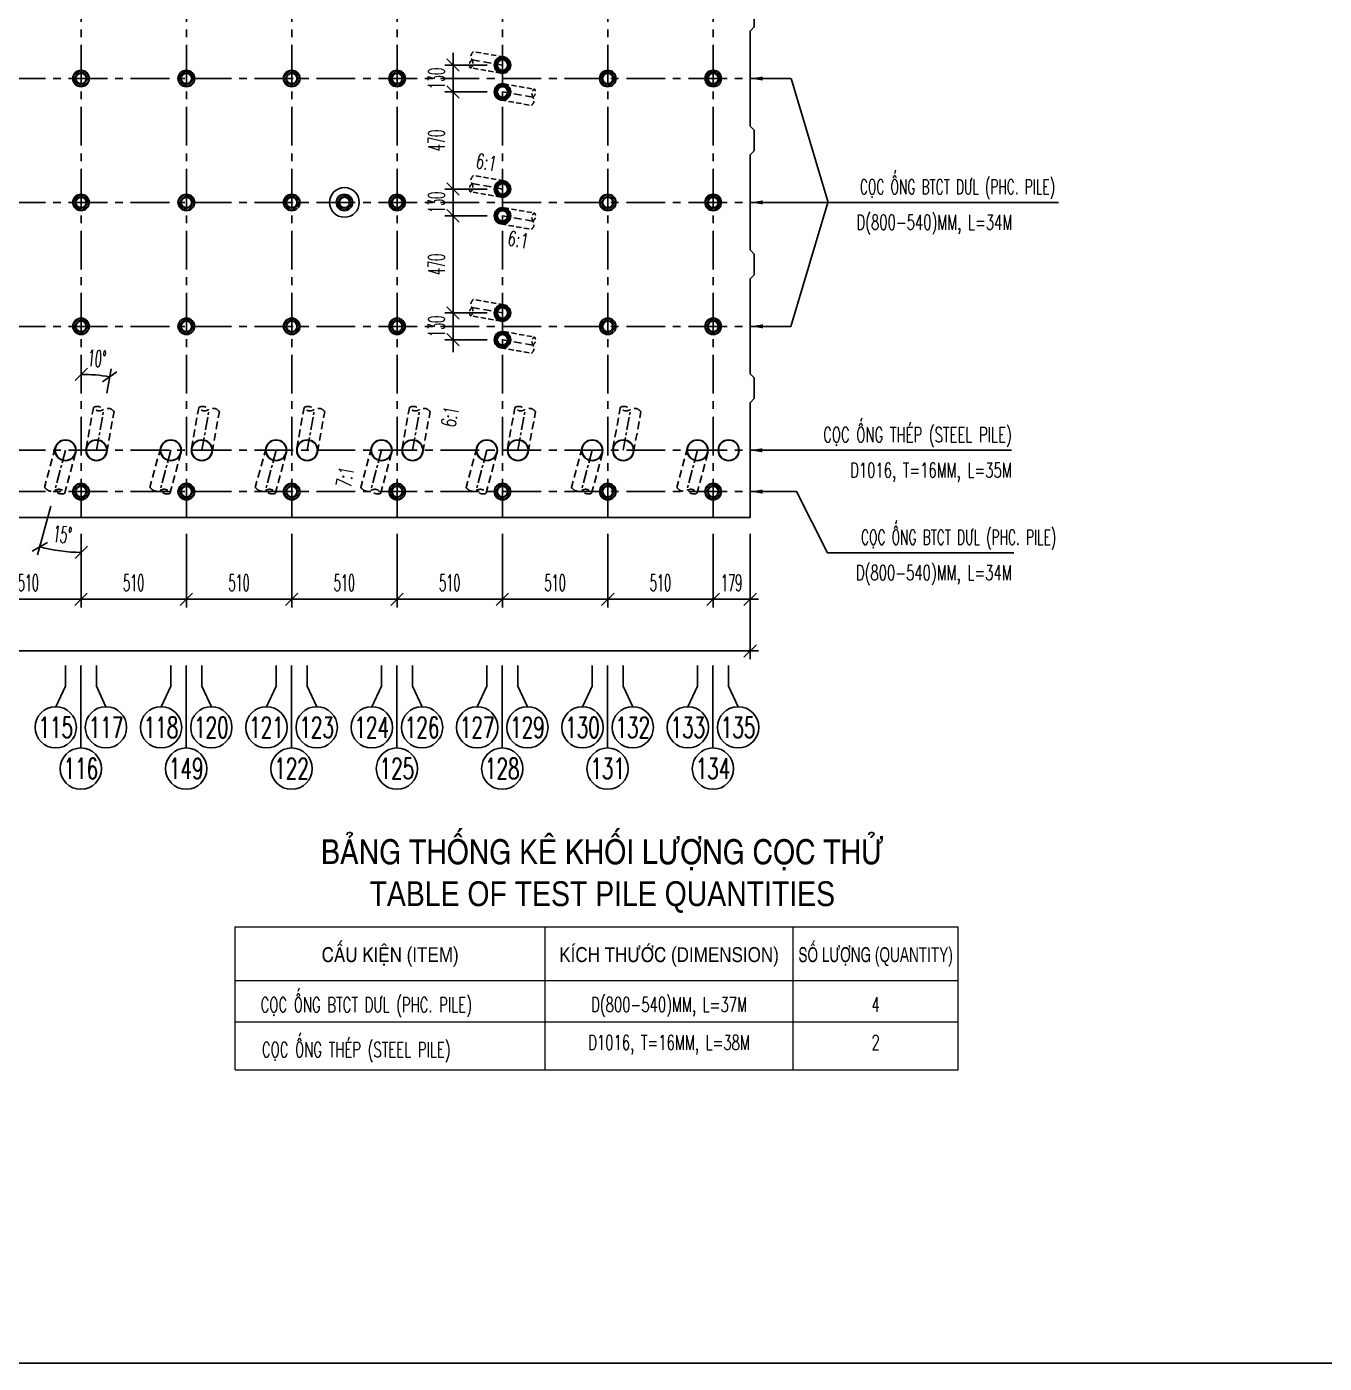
# Model space of a CAD drawing. Extents: x -687 to 941179, y -259 to 135874.
# Drawn here: x 814766 to 821047, y 108166 to 114637 of the extents above; entities that cross this region are included whole.
import ezdxf
from ezdxf.enums import TextEntityAlignment as Align

# ---------------------------------------------------------------- set-up
doc = ezdxf.new("R2010")
doc.units = 0
doc.header["$MEASUREMENT"] = 0
doc.header["$PDMODE"] = 3
doc.linetypes.add('CENTER', pattern=[2, 1.25, -0.25, 0.25, -0.25])
doc.linetypes.add('HIDDEN', pattern=[0.375, 0.25, -0.125])
doc.layers.get('0').update_dxf_attribs({"color": 6, "linetype": 'CONTINUOUS'})
doc.layers.get('DEFPOINTS').update_dxf_attribs({"linetype": 'CONTINUOUS'})
for name, color, linetype in [('Coc', 6, 'CONTINUOUS'), ('Hatch', 8, 'CONTINUOUS'), ('Khung', 1, 'CONTINUOUS'), ('Kich thuoc', 2, 'CONTINUOUS'), ('Net tim', 6, 'CONTINUOUS'), ('Net vang', 2, 'CONTINUOUS'), ('STT', 4, 'CONTINUOUS'), ('Text', 4, 'CONTINUOUS'), ('Tim', 8, 'CENTER'), ('vien', 3, 'CONTINUOUS')]:
    doc.layers.add(name, color=color, linetype=linetype)
doc.styles.add('Kichthuoc', font='romans.shx', dxfattribs={"width": 0.5})
doc.styles.get("Standard").update_dxf_attribs({"font": 'vnsimpleh.shx', "width": 0.65})
doc.styles.add('Ten', font='Vharialn.ttf')
doc.styles.add('thuong', font='vnsimple.shx', dxfattribs={"width": 0.7})
doc.dimstyles.new('Dim 400', dxfattribs={"dimscale": 400, "dimtxt": 0.2, "dimasz": 0.15, "dimexe": 0.1, "dimexo": 0.2, "dimgap": 0.1, "dimtad": 1, "dimdec": 0, "dimlfac": -1, "dimzin": 0, "dimdsep": 46, "dimtxsty": 'Kichthuoc', "dimblk": 'OBLIQUE', "dimcen": 0.1, "dimdle": 0.1, "dimclrd": 2, "dimclre": 2, "dimclrt": 4, "dimadec": 0, "dimazin": 0, "dimtfac": 1, "dimtdec": 0, "dimtix": 1, "dimtmove": 2, "dimatfit": 3, "dimfxl": 1, "dimtolj": 1, "dimtzin": 0, "dimarcsym": 0})
doc.dimstyles.new('Le 400', dxfattribs={"dimscale": 400, "dimtxt": 0.2, "dimasz": 0.15, "dimexe": 0.1, "dimexo": 0.2, "dimgap": 0.1, "dimtad": 1, "dimdec": 0, "dimzin": 0, "dimdsep": 46, "dimtxsty": 'Kichthuoc', "dimblk": 'ARCHTICK', "dimcen": 0, "dimdle": 0.1, "dimclrd": 4, "dimclre": 4, "dimclrt": 256, "dimadec": 0, "dimazin": 0, "dimtfac": 1, "dimtdec": 0, "dimtix": 1, "dimtmove": 2, "dimatfit": 3, "dimfxl": 1, "dimtolj": 1, "dimtzin": 0, "dimarcsym": 0})

# ---------------------------------------------------------------- blocks, each defined once
blk = doc.blocks.new('_Oblique')
at = {"color": 0, "linetype": 'ByBlock', "lineweight": -2}
blk.add_line((-0.5, -0.5), (0.5, 0.5), dxfattribs=at)
blk = doc.blocks.new('*D20')
at = {"layer": 'DEFPOINTS', "color": 0}
for p in [(810770.2, 112261.1), (818268.2, 112261.1), (818268.2, 111614.5)]:
    blk.add_point(p, dxfattribs=at)
at = {"layer": 'Kich thuoc', "color": 2, "lineweight": -2}
for p, q in [((810770.2, 112181.1), (810770.2, 111574.5)), ((818268.2, 112181.1), (818268.2, 111574.5)), ((810730.2, 111614.5), (818308.2, 111614.5))]:
    blk.add_line(p, q, dxfattribs=at)
at = {"layer": 'Kich thuoc', "color": 2, "lineweight": -2, "xscale": 60, "yscale": 60, "zscale": 60, "rotation": 180}
blk.add_blockref('_Oblique', (810770.2, 111614.5), dxfattribs=at)
at = {"layer": 'Kich thuoc', "color": 2, "lineweight": -2, "xscale": 60, "yscale": 60, "zscale": 60}
blk.add_blockref('_Oblique', (818268.2, 111614.5), dxfattribs=at)
at = {"layer": 'Kich thuoc', "color": 4, "insert": (814519.2, 111694.5), "char_height": 80, "attachment_point": 5, "style": 'Kichthuoc'}
blk.add_mtext('\\A1;7498', dxfattribs=at)
blk = doc.blocks.new('*D19')
at = {"layer": 'DEFPOINTS', "color": 0}
for p in [(816049.2, 112261.1), (816559.2, 112261.1), (816559.2, 111864.5)]:
    blk.add_point(p, dxfattribs=at)
at = {"layer": 'Kich thuoc', "color": 2, "lineweight": -2}
for p, q in [((816049.2, 112181.1), (816049.2, 111824.5)), ((816559.2, 112181.1), (816559.2, 111824.5)), ((816009.2, 111864.5), (816599.2, 111864.5))]:
    blk.add_line(p, q, dxfattribs=at)
at = {"layer": 'Kich thuoc', "color": 2, "lineweight": -2, "xscale": 60, "yscale": 60, "zscale": 60, "rotation": 180}
blk.add_blockref('_Oblique', (816049.2, 111864.5), dxfattribs=at)
at = {"layer": 'Kich thuoc', "color": 2, "lineweight": -2, "xscale": 60, "yscale": 60, "zscale": 60}
blk.add_blockref('_Oblique', (816559.2, 111864.5), dxfattribs=at)
at = {"layer": 'Kich thuoc', "color": 4, "insert": (816304.2, 111944.5), "char_height": 80, "attachment_point": 5, "style": 'Kichthuoc'}
blk.add_mtext('\\A1;510', dxfattribs=at)
blk = doc.blocks.new('*D18')
at = {"layer": 'DEFPOINTS', "color": 0}
for p in [(816559.2, 112261.1), (817069.2, 112261.1), (817069.2, 111864.5)]:
    blk.add_point(p, dxfattribs=at)
at = {"layer": 'Kich thuoc', "color": 2, "lineweight": -2}
for p, q in [((816559.2, 112181.1), (816559.2, 111824.5)), ((817069.2, 112181.1), (817069.2, 111824.5)), ((816519.2, 111864.5), (817109.2, 111864.5))]:
    blk.add_line(p, q, dxfattribs=at)
at = {"layer": 'Kich thuoc', "color": 2, "lineweight": -2, "xscale": 60, "yscale": 60, "zscale": 60, "rotation": 180}
blk.add_blockref('_Oblique', (816559.2, 111864.5), dxfattribs=at)
at = {"layer": 'Kich thuoc', "color": 2, "lineweight": -2, "xscale": 60, "yscale": 60, "zscale": 60}
blk.add_blockref('_Oblique', (817069.2, 111864.5), dxfattribs=at)
at = {"layer": 'Kich thuoc', "color": 4, "insert": (816814.2, 111944.5), "char_height": 80, "attachment_point": 5, "style": 'Kichthuoc'}
blk.add_mtext('\\A1;510', dxfattribs=at)
blk = doc.blocks.new('*D17')
at = {"layer": 'DEFPOINTS', "color": 0}
for p in [(817069.2, 112261.1), (817579.2, 112261.1), (817579.2, 111864.5)]:
    blk.add_point(p, dxfattribs=at)
at = {"layer": 'Kich thuoc', "color": 2, "lineweight": -2}
for p, q in [((817069.2, 112181.1), (817069.2, 111824.5)), ((817579.2, 112181.1), (817579.2, 111824.5)), ((817029.2, 111864.5), (817619.2, 111864.5))]:
    blk.add_line(p, q, dxfattribs=at)
at = {"layer": 'Kich thuoc', "color": 2, "lineweight": -2, "xscale": 60, "yscale": 60, "zscale": 60, "rotation": 180}
blk.add_blockref('_Oblique', (817069.2, 111864.5), dxfattribs=at)
at = {"layer": 'Kich thuoc', "color": 2, "lineweight": -2, "xscale": 60, "yscale": 60, "zscale": 60}
blk.add_blockref('_Oblique', (817579.2, 111864.5), dxfattribs=at)
at = {"layer": 'Kich thuoc', "color": 4, "insert": (817324.2, 111944.5), "char_height": 80, "attachment_point": 5, "style": 'Kichthuoc'}
blk.add_mtext('\\A1;510', dxfattribs=at)
blk = doc.blocks.new('*D16')
at = {"layer": 'DEFPOINTS', "color": 0}
for p in [(817579.2, 112261.1), (818089.2, 112261.1), (818089.2, 111864.5)]:
    blk.add_point(p, dxfattribs=at)
at = {"layer": 'Kich thuoc', "color": 2, "lineweight": -2}
for p, q in [((817579.2, 112181.1), (817579.2, 111824.5)), ((818089.2, 112181.1), (818089.2, 111824.5)), ((817539.2, 111864.5), (818129.2, 111864.5))]:
    blk.add_line(p, q, dxfattribs=at)
at = {"layer": 'Kich thuoc', "color": 2, "lineweight": -2, "xscale": 60, "yscale": 60, "zscale": 60, "rotation": 180}
blk.add_blockref('_Oblique', (817579.2, 111864.5), dxfattribs=at)
at = {"layer": 'Kich thuoc', "color": 2, "lineweight": -2, "xscale": 60, "yscale": 60, "zscale": 60}
blk.add_blockref('_Oblique', (818089.2, 111864.5), dxfattribs=at)
at = {"layer": 'Kich thuoc', "color": 4, "insert": (817834.2, 111944.5), "char_height": 80, "attachment_point": 5, "style": 'Kichthuoc'}
blk.add_mtext('\\A1;510', dxfattribs=at)
blk = doc.blocks.new('*D15')
at = {"layer": 'DEFPOINTS', "color": 0}
for p in [(818089.2, 112261.1), (818268.2, 112261.1), (818268.2, 111864.5)]:
    blk.add_point(p, dxfattribs=at)
at = {"layer": 'Kich thuoc', "color": 2, "lineweight": -2}
for p, q in [((818089.2, 112181.1), (818089.2, 111824.5)), ((818268.2, 112181.1), (818268.2, 111824.5)), ((818049.2, 111864.5), (818308.2, 111864.5))]:
    blk.add_line(p, q, dxfattribs=at)
at = {"layer": 'Kich thuoc', "color": 2, "lineweight": -2, "xscale": 60, "yscale": 60, "zscale": 60, "rotation": 180}
blk.add_blockref('_Oblique', (818089.2, 111864.5), dxfattribs=at)
at = {"layer": 'Kich thuoc', "color": 2, "lineweight": -2, "xscale": 60, "yscale": 60, "zscale": 60}
blk.add_blockref('_Oblique', (818268.2, 111864.5), dxfattribs=at)
at = {"layer": 'Kich thuoc', "color": 4, "insert": (818178.7, 111944.5), "char_height": 80, "attachment_point": 5, "style": 'Kichthuoc'}
blk.add_mtext('\\A1;179', dxfattribs=at)
blk = doc.blocks.new('*D14')
at = {"layer": 'DEFPOINTS', "color": 0}
for p in [(815539.2, 112261.1), (816049.2, 112261.1), (816049.2, 111864.5)]:
    blk.add_point(p, dxfattribs=at)
at = {"layer": 'Kich thuoc', "color": 2, "lineweight": -2}
for p, q in [((815539.2, 112181.1), (815539.2, 111824.5)), ((816049.2, 112181.1), (816049.2, 111824.5)), ((815499.2, 111864.5), (816089.2, 111864.5))]:
    blk.add_line(p, q, dxfattribs=at)
at = {"layer": 'Kich thuoc', "color": 2, "lineweight": -2, "xscale": 60, "yscale": 60, "zscale": 60, "rotation": 180}
blk.add_blockref('_Oblique', (815539.2, 111864.5), dxfattribs=at)
at = {"layer": 'Kich thuoc', "color": 2, "lineweight": -2, "xscale": 60, "yscale": 60, "zscale": 60}
blk.add_blockref('_Oblique', (816049.2, 111864.5), dxfattribs=at)
at = {"layer": 'Kich thuoc', "color": 4, "insert": (815794.2, 111944.5), "char_height": 80, "attachment_point": 5, "style": 'Kichthuoc'}
blk.add_mtext('\\A1;510', dxfattribs=at)
blk = doc.blocks.new('*D13')
at = {"layer": 'DEFPOINTS', "color": 0}
for p in [(815029.2, 112261.1), (815539.2, 112261.1), (815539.2, 111864.5)]:
    blk.add_point(p, dxfattribs=at)
at = {"layer": 'Kich thuoc', "color": 2, "lineweight": -2}
for p, q in [((815029.2, 112181.1), (815029.2, 111824.5)), ((815539.2, 112181.1), (815539.2, 111824.5)), ((814989.2, 111864.5), (815579.2, 111864.5))]:
    blk.add_line(p, q, dxfattribs=at)
at = {"layer": 'Kich thuoc', "color": 2, "lineweight": -2, "xscale": 60, "yscale": 60, "zscale": 60, "rotation": 180}
blk.add_blockref('_Oblique', (815029.2, 111864.5), dxfattribs=at)
at = {"layer": 'Kich thuoc', "color": 2, "lineweight": -2, "xscale": 60, "yscale": 60, "zscale": 60}
blk.add_blockref('_Oblique', (815539.2, 111864.5), dxfattribs=at)
at = {"layer": 'Kich thuoc', "color": 4, "insert": (815284.2, 111944.5), "char_height": 80, "attachment_point": 5, "style": 'Kichthuoc'}
blk.add_mtext('\\A1;510', dxfattribs=at)
blk = doc.blocks.new('*D12')
at = {"layer": 'DEFPOINTS', "color": 0}
for p in [(814519.2, 112261.1), (815029.2, 112261.1), (815029.2, 111864.5)]:
    blk.add_point(p, dxfattribs=at)
at = {"layer": 'Kich thuoc', "color": 2, "lineweight": -2}
for p, q in [((814519.2, 112181.1), (814519.2, 111824.5)), ((815029.2, 112181.1), (815029.2, 111824.5)), ((814479.2, 111864.5), (815069.2, 111864.5))]:
    blk.add_line(p, q, dxfattribs=at)
at = {"layer": 'Kich thuoc', "color": 2, "lineweight": -2, "xscale": 60, "yscale": 60, "zscale": 60, "rotation": 180}
blk.add_blockref('_Oblique', (814519.2, 111864.5), dxfattribs=at)
at = {"layer": 'Kich thuoc', "color": 2, "lineweight": -2, "xscale": 60, "yscale": 60, "zscale": 60}
blk.add_blockref('_Oblique', (815029.2, 111864.5), dxfattribs=at)
at = {"layer": 'Kich thuoc', "color": 4, "insert": (814774.2, 111944.5), "char_height": 80, "attachment_point": 5, "style": 'Kichthuoc'}
blk.add_mtext('\\A1;510', dxfattribs=at)
blk = doc.blocks.new('Coc ong D800')
at = {"layer": 'Hatch'}
h = blk.add_hatch(dxfattribs=at)
h.set_pattern_fill('ANSI31', color=256, scale=50, style=0)
h.set_pattern_definition([(45, (-821332.725, -122845.077), (-4.419417382, 4.419417382), [])])
h.paths.add_polyline_path([(-40, 0, 1), (40, 0, 1)])
h.paths.add_polyline_path([(25, 0, -1), (-25, 0, -1)], flags=16)
at = {"layer": 'Coc'}
blk.add_circle((0, 0), 40, dxfattribs=at)
at = {"layer": 'Net vang'}
blk.add_circle((0, 0), 25, dxfattribs=at)
blk = doc.blocks.new('Coc thep D1000 xien')
at = {"layer": 'Coc', "color": 181, "linetype": 'HIDDEN', "ltscale": 150}
for p, q in [((-50, 8.8), (-84.8, -188.1)), ((50, -8.8), (15.3, -205.8))]:
    blk.add_line(p, q, dxfattribs=at)
at = {"layer": 'Coc'}
blk.add_circle((0, 0), 50.8, dxfattribs=at)
at = {"layer": 'Coc', "color": 7}
blk.add_circle((0, 0), 49.2, dxfattribs=at)
at = {"layer": 'Coc', "color": 181, "linetype": 'HIDDEN', "ltscale": 150}
blk.add_open_spline([(-84.8, -188.1), (-77.3, -194.7), (-62.4, -207.7), (-33.2, -197.3), (-10.4, -185.6), (29.2, -208.2), (-15.5, -216), (-27.9, -203.4), (-34.2, -197)], degree=3, knots=[0, 0, 0, 0, 27.628937, 55.257873, 82.88681, 109.579338, 136.271866, 163.900803, 163.900803, 163.900803, 163.900803], dxfattribs=at)
at = {"layer": 'Tim', "ltscale": 50}
blk.add_line((0, 0), (-34.7, -197), dxfattribs=at)
blk = doc.blocks.new('_ArchTick')
at = {"color": 0, "linetype": 'ByBlock', "const_width": 0.15}
blk.add_lwpolyline([(-0.5, -0.5), (0.5, 0.5)], dxfattribs=at)
blk = doc.blocks.new('*D614')
at = {"layer": 'DEFPOINTS', "color": 0}
for p in [(815030.2, 117261.1), (815122.3, 112948.4), (815140, 112783.1), (815105.2, 112586.1), (815030.2, 112261.1)]:
    blk.add_point(p, dxfattribs=at)
at = {"layer": 'Text', "color": 2, "lineweight": -2}
blk.add_line((815153.9, 112861.9), (815174.9, 112981.1), dxfattribs=at)
blk.add_arc((815030.2, 112160.8), 792.9, 80, 90, dxfattribs=at)
at = {"layer": 'Text', "color": 2, "lineweight": -2, "xscale": 60, "yscale": 60, "zscale": 60}
for p, rotation in [((815030.2, 112953.7), 179.9999999999994), ((815167.9, 112941.7), 349.999999999993)]:
    blk.add_blockref('_Oblique', p, dxfattribs=dict(at, rotation=rotation))
at = {"layer": 'Text', "color": 4, "insert": (815106.3, 113030.4), "char_height": 80, "attachment_point": 5, "rotation": 355, "style": 'Kichthuoc'}
blk.add_mtext('\\A1;10°', dxfattribs=at)
blk = doc.blocks.new('*D615')
at = {"layer": 'DEFPOINTS', "color": 0}
for p in [(815030.2, 117261.1), (814954.7, 112586.1), (814903, 112392.9), (815030.2, 112261.1), (814895.5, 112103.6)]:
    blk.add_point(p, dxfattribs=at)
at = {"layer": 'Text', "color": 2, "lineweight": -2}
for p, q in [((814882.3, 112315.7), (814819, 112079.7)), ((815030.2, 112181.1), (815030.2, 112051.8))]:
    blk.add_line(p, q, dxfattribs=at)
blk.add_arc((815030.2, 112867.9), 776, 255, 270, dxfattribs=at)
at = {"layer": 'Text', "color": 2, "lineweight": -2, "xscale": 60, "yscale": 60, "zscale": 60}
for p, rotation in [((814829.4, 112118.3), 165.0000000001161), ((815030.2, 112091.8), 1.199e-12)]:
    blk.add_blockref('_Oblique', p, dxfattribs=dict(at, rotation=rotation))
at = {"layer": 'Text', "color": 4, "insert": (814939.4, 112177.8), "char_height": 80, "attachment_point": 5, "rotation": 352.5, "style": 'Kichthuoc'}
blk.add_mtext('\\A1;15°', dxfattribs=at)
blk = doc.blocks.new('*D665')
at = {"layer": 'DEFPOINTS', "color": 0}
for p in [(817075.5, 114451.1), (816829.9, 114321.1), (817075.5, 114321.1)]:
    blk.add_point(p, dxfattribs=at)
at = {"layer": 'Kich thuoc', "color": 2, "lineweight": -2}
for p, q in [((816829.9, 114451.1), (816829.9, 114511.1)), ((816995.5, 114451.1), (816789.9, 114451.1)), ((816829.9, 114451.1), (816829.9, 114321.1)), ((816995.5, 114321.1), (816789.9, 114321.1)), ((816829.9, 114321.1), (816829.9, 114261.1))]:
    blk.add_line(p, q, dxfattribs=at)
at = {"layer": 'Kich thuoc', "color": 2, "lineweight": -2, "xscale": 60, "yscale": 60, "zscale": 60}
for p, rotation in [((816829.9, 114451.1), 270), ((816829.9, 114321.1), 90)]:
    blk.add_blockref('_Oblique', p, dxfattribs=dict(at, rotation=rotation))
at = {"layer": 'Kich thuoc', "color": 4, "insert": (816749.9, 114386.1), "char_height": 80, "attachment_point": 5, "rotation": 90, "style": 'Kichthuoc'}
blk.add_mtext('\\A1;130', dxfattribs=at)
blk = doc.blocks.new('*D666')
at = {"layer": 'DEFPOINTS', "color": 0}
for p in [(817075.5, 114321.1), (816829.9, 113851.1), (817075.5, 113851.1)]:
    blk.add_point(p, dxfattribs=at)
at = {"layer": 'Kich thuoc', "color": 2, "lineweight": -2}
for p, q in [((816829.9, 114361.1), (816829.9, 113811.1)), ((816995.5, 114321.1), (816789.9, 114321.1)), ((816995.5, 113851.1), (816789.9, 113851.1))]:
    blk.add_line(p, q, dxfattribs=at)
at = {"layer": 'Kich thuoc', "color": 2, "lineweight": -2, "xscale": 60, "yscale": 60, "zscale": 60}
for p, rotation in [((816829.9, 114321.1), 90), ((816829.9, 113851.1), 270)]:
    blk.add_blockref('_Oblique', p, dxfattribs=dict(at, rotation=rotation))
at = {"layer": 'Kich thuoc', "color": 4, "insert": (816749.9, 114086.1), "char_height": 80, "attachment_point": 5, "rotation": 90, "style": 'Kichthuoc'}
blk.add_mtext('\\A1;470', dxfattribs=at)
blk = doc.blocks.new('*D667')
at = {"layer": 'DEFPOINTS', "color": 0}
for p in [(817075.5, 113851.1), (816829.9, 113721.1), (817075.5, 113721.1)]:
    blk.add_point(p, dxfattribs=at)
at = {"layer": 'Kich thuoc', "color": 2, "lineweight": -2}
for p, q in [((816829.9, 113851.1), (816829.9, 113911.1)), ((816995.5, 113851.1), (816789.9, 113851.1)), ((816829.9, 113851.1), (816829.9, 113721.1)), ((816995.5, 113721.1), (816789.9, 113721.1)), ((816829.9, 113721.1), (816829.9, 113661.1))]:
    blk.add_line(p, q, dxfattribs=at)
at = {"layer": 'Kich thuoc', "color": 2, "lineweight": -2, "xscale": 60, "yscale": 60, "zscale": 60}
for p, rotation in [((816829.9, 113851.1), 270), ((816829.9, 113721.1), 90)]:
    blk.add_blockref('_Oblique', p, dxfattribs=dict(at, rotation=rotation))
at = {"layer": 'Kich thuoc', "color": 4, "insert": (816749.9, 113786.1), "char_height": 80, "attachment_point": 5, "rotation": 90, "style": 'Kichthuoc'}
blk.add_mtext('\\A1;130', dxfattribs=at)
blk = doc.blocks.new('*D668')
at = {"layer": 'DEFPOINTS', "color": 0}
for p in [(817075.5, 113721.1), (816829.9, 113251.1), (817075.5, 113251.1)]:
    blk.add_point(p, dxfattribs=at)
at = {"layer": 'Kich thuoc', "color": 2, "lineweight": -2}
for p, q in [((816829.9, 113761.1), (816829.9, 113211.1)), ((816995.5, 113721.1), (816789.9, 113721.1)), ((816995.5, 113251.1), (816789.9, 113251.1))]:
    blk.add_line(p, q, dxfattribs=at)
at = {"layer": 'Kich thuoc', "color": 2, "lineweight": -2, "xscale": 60, "yscale": 60, "zscale": 60}
for p, rotation in [((816829.9, 113721.1), 90), ((816829.9, 113251.1), 270)]:
    blk.add_blockref('_Oblique', p, dxfattribs=dict(at, rotation=rotation))
at = {"layer": 'Kich thuoc', "color": 4, "insert": (816749.9, 113486.1), "char_height": 80, "attachment_point": 5, "rotation": 90, "style": 'Kichthuoc'}
blk.add_mtext('\\A1;470', dxfattribs=at)
blk = doc.blocks.new('*D669')
at = {"layer": 'DEFPOINTS', "color": 0}
for p in [(817075.5, 113251.1), (816829.9, 113121.1), (817075.5, 113121.1)]:
    blk.add_point(p, dxfattribs=at)
at = {"layer": 'Kich thuoc', "color": 2, "lineweight": -2}
for p, q in [((816829.9, 113251.1), (816829.9, 113311.1)), ((816995.5, 113251.1), (816789.9, 113251.1)), ((816829.9, 113251.1), (816829.9, 113121.1)), ((816995.5, 113121.1), (816789.9, 113121.1)), ((816829.9, 113121.1), (816829.9, 113061.1))]:
    blk.add_line(p, q, dxfattribs=at)
at = {"layer": 'Kich thuoc', "color": 2, "lineweight": -2, "xscale": 60, "yscale": 60, "zscale": 60}
for p, rotation in [((816829.9, 113251.1), 270), ((816829.9, 113121.1), 90)]:
    blk.add_blockref('_Oblique', p, dxfattribs=dict(at, rotation=rotation))
at = {"layer": 'Kich thuoc', "color": 4, "insert": (816749.9, 113186.1), "char_height": 80, "attachment_point": 5, "rotation": 90, "style": 'Kichthuoc'}
blk.add_mtext('\\A1;130', dxfattribs=at)
blk = doc.blocks.new('Coc ong D800 xien')
at = {"layer": 'Coc', "color": 181, "linetype": 'HIDDEN', "ltscale": 100}
for p, q in [((-40, 0), (-40, -150)), ((40, 0), (40, -150))]:
    blk.add_line(p, q, dxfattribs=at)
blk.add_open_spline([(-40, -150), (-33.3, -154), (-20, -162.1), (1.2, -150), (17.3, -137.9), (51.1, -150), (17.5, -162.1), (6.2, -154.1), (0.4, -150)], degree=3, knots=[0, 0, 0, 0, 21.755068, 43.510137, 65.265205, 86.282944, 107.300682, 129.055751, 129.055751, 129.055751, 129.055751], dxfattribs=at)
at = {"layer": 'Tim', "linetype": 'HIDDEN', "ltscale": 150}
blk.add_line((0, 0), (0, -150), dxfattribs=at)
at = {"layer": 'Coc'}
blk.add_blockref('Coc ong D800', (0, 0), dxfattribs=at)

msp = doc.modelspace()

# ---------------------------------------------------------------- linework, layer by layer
at = {"layer": 'Coc'}
msp.add_circle((818164.2, 112586.1), 50.8, dxfattribs=at)
at = {"layer": 'DEFPOINTS'}
msp.add_lwpolyline([(806779.2, 108165.8), (823579.2, 108165.8), (823579.2, 120045.8), (806779.2, 120045.8)], close=True, dxfattribs=at)
at = {"layer": 'Khung', "lineweight": 0}
for p, q in [((815775.7, 109586), (815775.7, 110279.3)), ((815775.7, 110279.3), (819275.7, 110279.3)), ((819275.7, 109586), (819275.7, 110279.3)), ((815775.7, 110019), (819275.7, 110019)), ((815775.7, 109586), (819275.7, 109586)), ((817275.7, 109586), (819275.7, 109586))]:
    msp.add_line(p, q, dxfattribs=at)
at = {"layer": 'Khung'}
msp.add_lwpolyline([(818288.2, 114736.1), (818288.2, 114636.1), (818268.2, 114616.1), (818268.2, 114156.1), (818278.2, 114146.1), (818288.2, 114136.1), (818288.2, 114036.1), (818278.2, 114026.1), (818268.2, 114016.1), (818268.2, 113556.1), (818288.2, 113536.1), (818288.2, 113436.1), (818268.2, 113416.1), (818268.2, 113356.1), (818268.2, 113356.1), (818268.2, 113356.1), (818268.2, 113256.1), (818268.2, 113216.1), (818268.2, 113216.1), (818268.2, 112956.1), (818288.2, 112936.1), (818288.2, 112836.1), (818268.2, 112816.1), (818268.2, 112261.1), (810770.2, 112261.1)], dxfattribs=at)
at = {"layer": 'Net vang'}
for p in [(818466.8, 114386.1), (818466.8, 113786.1)]:
    msp.add_line(p, (818645.1, 113786.1), dxfattribs=at)
for centre, radius in [((816304.2, 113786.1), 71.9), ((818164.2, 112586.1), 49.2)]:
    msp.add_circle(centre, radius, dxfattribs=at)
at = {"layer": 'STT'}
for p, q in [((814953.2, 111544.7), (814953.2, 111444.7)), ((815028.2, 111144.7), (815028.2, 111544.7)), ((815103.2, 111544.7), (815103.2, 111444.7)), ((815463.2, 111544.7), (815463.2, 111444.7)), ((815538.2, 111144.7), (815538.2, 111544.7)), ((815613.2, 111544.7), (815613.2, 111444.7)), ((815973.2, 111544.7), (815973.2, 111444.7)), ((816048.2, 111144.7), (816048.2, 111544.7)), ((816123.2, 111544.7), (816123.2, 111444.7)), ((816483.2, 111544.7), (816483.2, 111444.7)), ((816558.2, 111144.7), (816558.2, 111544.7)), ((816633.2, 111544.7), (816633.2, 111444.7)), ((816993.2, 111544.7), (816993.2, 111444.7)), ((817068.2, 111144.7), (817068.2, 111544.7)), ((817143.2, 111544.7), (817143.2, 111444.7)), ((817503.2, 111544.7), (817503.2, 111444.7)), ((817578.2, 111144.7), (817578.2, 111544.7)), ((817653.2, 111544.7), (817653.2, 111444.7)), ((818013.2, 111544.7), (818013.2, 111444.7)), ((818088.2, 111144.7), (818088.2, 111544.7)), ((818163.2, 111544.7), (818163.2, 111444.7)), ((814906.6, 111344.7), (814953.2, 111444.7)), ((815149.9, 111344.7), (815103.2, 111444.7)), ((815416.6, 111344.7), (815463.2, 111444.7)), ((815659.9, 111344.7), (815613.2, 111444.7)), ((815926.6, 111344.7), (815973.2, 111444.7)), ((816169.9, 111344.7), (816123.2, 111444.7)), ((816436.6, 111344.7), (816483.2, 111444.7)), ((816679.9, 111344.7), (816633.2, 111444.7)), ((816946.6, 111344.7), (816993.2, 111444.7)), ((817189.9, 111344.7), (817143.2, 111444.7)), ((817456.6, 111344.7), (817503.2, 111444.7)), ((817699.9, 111344.7), (817653.2, 111444.7)), ((817966.6, 111344.7), (818013.2, 111444.7)), ((818209.9, 111344.7), (818163.2, 111444.7))]:
    msp.add_line(p, q, dxfattribs=at)
for centre in [(814906.6, 111244.7), (815149.9, 111244.7), (815416.6, 111244.7), (815659.9, 111244.7), (815926.6, 111244.7), (816169.9, 111244.7), (816436.6, 111244.7), (816679.9, 111244.7), (816946.6, 111244.7), (817189.9, 111244.7), (817456.6, 111244.7), (817699.9, 111244.7), (817966.6, 111244.7), (818209.9, 111244.7), (815028.2, 111044.7), (815538.2, 111044.7), (816048.2, 111044.7), (816558.2, 111044.7), (817068.2, 111044.7), (817578.2, 111044.7), (818088.2, 111044.7)]:
    msp.add_circle(centre, 100, dxfattribs=at)
at = {"layer": 'Tim', "ltscale": 150}
for p, q in [((815029.2, 112261.1), (815029.2, 117261.1)), ((815539.2, 112261.1), (815539.2, 117261.1)), ((816049.2, 112261.1), (816049.2, 117261.1)), ((816559.2, 112261.1), (816559.2, 117261.1)), ((817069.2, 112261.1), (817069.2, 117261.1)), ((817579.2, 112261.1), (817579.2, 117261.1)), ((818089.2, 112261.1), (818089.2, 117261.1)), ((810769.2, 114386.1), (818269.2, 114386.1)), ((810769.2, 113786.1), (818268.2, 113786.1)), ((810769.2, 113186.1), (818268.2, 113186.1)), ((810769.2, 112586.1), (818268.2, 112586.1)), ((810769.2, 112386.1), (818269.2, 112386.1))]:
    msp.add_line(p, q, dxfattribs=at)
at = {"layer": 'vien', "lineweight": 0}
for p, q in [((817275.7, 109586), (817275.7, 110279.3)), ((818475.7, 109586), (818475.7, 110279.3))]:
    msp.add_line(p, q, dxfattribs=at)
at = {"layer": 'vien', "color": 2, "lineweight": 0}
msp.add_line((815775.7, 109819), (819275.7, 109819), dxfattribs=at)

# ---------------------------------------------------------------- block references
at = {"layer": 'Coc'}
for name, p, rotation in [('Coc ong D800 xien', (817069.2, 114451.1), 260.0000000012118), ('Coc ong D800 xien', (817069.2, 114321.1), 80.00000000121186), ('Coc ong D800 xien', (817069.2, 113851.1), 260.0000000012119), ('Coc ong D800 xien', (817069.2, 113721.1), 80.00000000121186), ('Coc ong D800 xien', (817069.2, 113251.1), 260.0000000012119), ('Coc ong D800 xien', (817069.2, 113121.1), 80.00000000121186), ('Coc thep D1000 xien', (815104.2, 112586.1), 180), ('Coc thep D1000 xien', (815614.2, 112586.1), 180), ('Coc thep D1000 xien', (816124.2, 112586.1), 180), ('Coc thep D1000 xien', (816634.2, 112586.1), 180), ('Coc thep D1000 xien', (817144.2, 112586.1), 180), ('Coc thep D1000 xien', (817654.2, 112586.1), 180), ('Coc thep D1000 xien', (814953.7, 112586.1), 355.0000000001314), ('Coc thep D1000 xien', (815463.7, 112586.1), 355.0000000001314), ('Coc thep D1000 xien', (815973.7, 112586.1), 355.0000000001319), ('Coc thep D1000 xien', (816483.7, 112586.1), 355.0000000001319), ('Coc thep D1000 xien', (816993.7, 112586.1), 355.0000000001319), ('Coc thep D1000 xien', (817503.7, 112586.1), 355.0000000001319), ('Coc thep D1000 xien', (818013.7, 112586.1), 355.0000000001318)]:
    msp.add_blockref(name, p, dxfattribs=dict(at, rotation=rotation))
for p in [(815029.2, 114386.1), (815539.2, 114386.1), (816049.2, 114386.1), (816559.2, 114386.1), (817579.2, 114386.1), (818089.2, 114386.1), (815029.2, 113786.1), (815539.2, 113786.1), (816049.2, 113786.1), (816304.2, 113786.1), (816559.2, 113786.1), (817579.2, 113786.1), (818089.2, 113786.1), (815029.2, 113186.1), (815539.2, 113186.1), (816049.2, 113186.1), (816559.2, 113186.1), (817579.2, 113186.1), (818089.2, 113186.1), (815029.2, 112386.1), (815539.2, 112386.1), (816049.2, 112386.1), (816559.2, 112386.1), (817069.2, 112386.1), (817579.2, 112386.1), (818089.2, 112386.1)]:
    msp.add_blockref('Coc ong D800', p, dxfattribs=at)

# ---------------------------------------------------------------- texts
at = {"layer": 'Net tim', "style": 'thuong', "width": 0.65}
for s, p in [('117', (815149.9, 111244.7)), ('120', (815659.9, 111244.7)), ('123', (816169.9, 111244.7)), ('126', (816679.9, 111244.7)), ('129', (817189.9, 111244.7)), ('132', (817699.9, 111244.7)), ('135', (818209.9, 111244.7))]:
    msp.add_text(s, height=100, dxfattribs=at).set_placement(p, align=Align.MIDDLE)
at = {"layer": 'Net vang', "style": 'thuong', "width": 0.65}
for s, p in [('115', (814906.6, 111244.7)), ('118', (815416.6, 111244.7)), ('121', (815926.6, 111244.7)), ('124', (816436.6, 111244.7)), ('127', (816946.6, 111244.7)), ('130', (817456.6, 111244.7)), ('133', (817966.6, 111244.7))]:
    msp.add_text(s, height=100, dxfattribs=at).set_placement(p, align=Align.MIDDLE)
at = {"layer": 'STT', "style": 'thuong', "width": 0.65}
for s, p in [('116', (815028.2, 111044.7)), ('149', (815538.2, 111044.7)), ('122', (816048.2, 111044.7)), ('125', (816558.2, 111044.7)), ('128', (817068.2, 111044.7)), ('131', (817578.2, 111044.7)), ('134', (818088.2, 111044.7))]:
    msp.add_text(s, height=100, dxfattribs=at).set_placement(p, align=Align.MIDDLE)
at = {"layer": 'Text', "width": 0.65}
for s, rotation, p in [('6:1', 350, (816985.2, 113945.1)), ('6:1', 350, (817139.4, 113570.5)), ('6:1', 80, (816850.2, 112743)), ('7:1', 80, (816342.7, 112450.6))]:
    msp.add_text(s, height=72, rotation=rotation, dxfattribs=at).set_placement(p, align=Align.CENTER)
at = {"layer": 'Text'}
for s, width, p in [('cäc èng btct d\xadl (phc. pile)', 0.6, (819743.8, 113825.6)), ('d(800-540)mm, l=34m', 0.65, (819537.3, 113654.1)), ('cäc èng thÐp (steel pile)', 0.65, (819534.3, 112625.6)), ('d1016, t=16mm, l=35m', 0.65, (819534.3, 112454.1)), ('cäc èng btct d\xadl (phc. pile)', 0.6, (819749.4, 112129.1)), ('d(800-540)mm, l=34m', 0.65, (819534.3, 111957.6))]:
    msp.add_text(s, height=72, dxfattribs=dict(at, width=width)).set_placement(p, align=Align.RIGHT)
at = {"layer": 'Text', "style": 'Ten'}
for s, p in [('b¶ng thèng kª khèi l\xadîng cäc thö', (817552.5, 110582.4)), ('table of test pile quantities', (817552.5, 110379.3))]:
    msp.add_text(s, height=120, dxfattribs=at).set_placement(p, align=Align.CENTER)
at = {"layer": 'Text', "lineweight": 0, "style": 'Ten'}
for s, p in [('CÊu kiÖn (item)', (816525.7, 110108.3)), ('KÝch th\xadíc (dimension)', (817875.7, 110108.3))]:
    msp.add_text(s, height=72, dxfattribs=at).set_placement(p, align=Align.CENTER)
at = {"layer": 'Text', "lineweight": 0, "style": 'Ten', "width": 0.8}
msp.add_text('Sè l\xadîng (quantity)', height=72, dxfattribs=at).set_placement((818875.7, 110108.3), align=Align.CENTER)
at = {"layer": 'Text', "lineweight": 0, "width": 0.65}
for s, p in [('cäc èng btct d\xadl (phc. pile) ', (815898.5, 109865.7)), ('cäc èng thÐp (steel pile)', (815904.9, 109648.4))]:
    msp.add_text(s, height=72, dxfattribs=at).set_placement(p)
for s, p in [('d(800-540)mm, l=37m', (817875.7, 109866.5)), ('4', (818875.7, 109866.5)), ('d1016, t=16mm, l=38m', (817875.7, 109683)), ('2', (818875.7, 109683))]:
    msp.add_text(s, height=72, dxfattribs=at).set_placement(p, align=Align.CENTER)

# ---------------------------------------------------------------- dimensions: what is measured, and where the dimension line sits
at = {"layer": 'Kich thuoc'}
for base, p1, p2, picture, middle in [((816829.9, 114321.1), (817075.5, 114451.1), (817075.5, 114321.1), '*D665', (816749.9, 114386.1)), ((816829.9, 113851.1), (817075.5, 114321.1), (817075.5, 113851.1), '*D666', (816749.9, 114086.1)), ((816829.9, 113721.1), (817075.5, 113851.1), (817075.5, 113721.1), '*D667', (816749.9, 113786.1)), ((816829.9, 113251.1), (817075.5, 113721.1), (817075.5, 113251.1), '*D668', (816749.9, 113486.1)), ((816829.9, 113121.1), (817075.5, 113251.1), (817075.5, 113121.1), '*D669', (816749.9, 113186.1))]:
    dim = msp.add_linear_dim(base=base, p1=p1, p2=p2, angle=90, dimstyle='Dim 400', dxfattribs=at)
    dim.commit()
    dim.dimension.update_dxf_attribs({"geometry": picture, "text_midpoint": middle})
for base, p1, p2, picture, middle in [((818268.2, 111614.5), (810770.2, 112261.1), (818268.2, 112261.1), '*D20', (814519.2, 111694.5)), ((815029.2, 111864.5), (814519.2, 112261.1), (815029.2, 112261.1), '*D12', (814774.2, 111944.5)), ((815539.2, 111864.5), (815029.2, 112261.1), (815539.2, 112261.1), '*D13', (815284.2, 111944.5)), ((816049.2, 111864.5), (815539.2, 112261.1), (816049.2, 112261.1), '*D14', (815794.2, 111944.5)), ((816559.2, 111864.5), (816049.2, 112261.1), (816559.2, 112261.1), '*D19', (816304.2, 111944.5)), ((817069.2, 111864.5), (816559.2, 112261.1), (817069.2, 112261.1), '*D18', (816814.2, 111944.5)), ((817579.2, 111864.5), (817069.2, 112261.1), (817579.2, 112261.1), '*D17', (817324.2, 111944.5)), ((818089.2, 111864.5), (817579.2, 112261.1), (818089.2, 112261.1), '*D16', (817834.2, 111944.5)), ((818268.2, 111864.5), (818089.2, 112261.1), (818268.2, 112261.1), '*D15', (818178.7, 111944.5))]:
    dim = msp.add_linear_dim(base=base, p1=p1, p2=p2, dimstyle='Dim 400', dxfattribs=at)
    dim.commit()
    dim.dimension.update_dxf_attribs({"geometry": picture, "text_midpoint": middle})
at = {"layer": 'Text'}
for base, line1, line2, picture, middle in [((814895.5, 112103.6), ((814954.7, 112586.1), (814903, 112392.9)), ((815030.2, 112261.1), (815030.2, 117261.1)), '*D615', (814939.4, 112177.8)), ((815122.3, 112948.4), ((815030.2, 112261.1), (815030.2, 117261.1)), ((815105.2, 112586.1), (815140, 112783.1)), '*D614', (815106.3, 113030.4))]:
    dim = msp.add_angular_dim_2l(base=base, line1=line1, line2=line2, dimstyle='Dim 400', dxfattribs=at)
    dim.commit()
    dim.dimension.update_dxf_attribs({"geometry": picture, "text_midpoint": middle})

# ---------------------------------------------------------------- leaders
at = {"layer": 'Kich thuoc'}
for points, dimstyle, override in [([(818269.2, 114386.1), (818465.8, 114386.1)], 'Le 400', {"dimtad": 0, "dimclrd": 256}), ([(818269.2, 113786.1), (818465.8, 113786.1)], 'Le 400', {"dimtad": 0, "dimclrd": 256}), ([(818270.2, 113186.1), (818465.8, 113186.1), (818644.1, 113786.1), (819761.4, 113786.1)], 'Dim 400', {"dimgap": 0.1, "dimtad": 0}), ([(818267.2, 112586.1), (819533.3, 112586.1)], 'Le 400', {"dimtad": 0, "dimclrd": 256}), ([(818268.2, 112386.1), (818492.5, 112386.1), (818642.2, 112089.6), (819544.9, 112089.6)], 'Dim 400', {"dimgap": 0.1, "dimtad": 0})]:
    msp.add_leader(points, dimstyle=dimstyle, override=override, dxfattribs=at)

doc.saveas('drawing.dxf')
